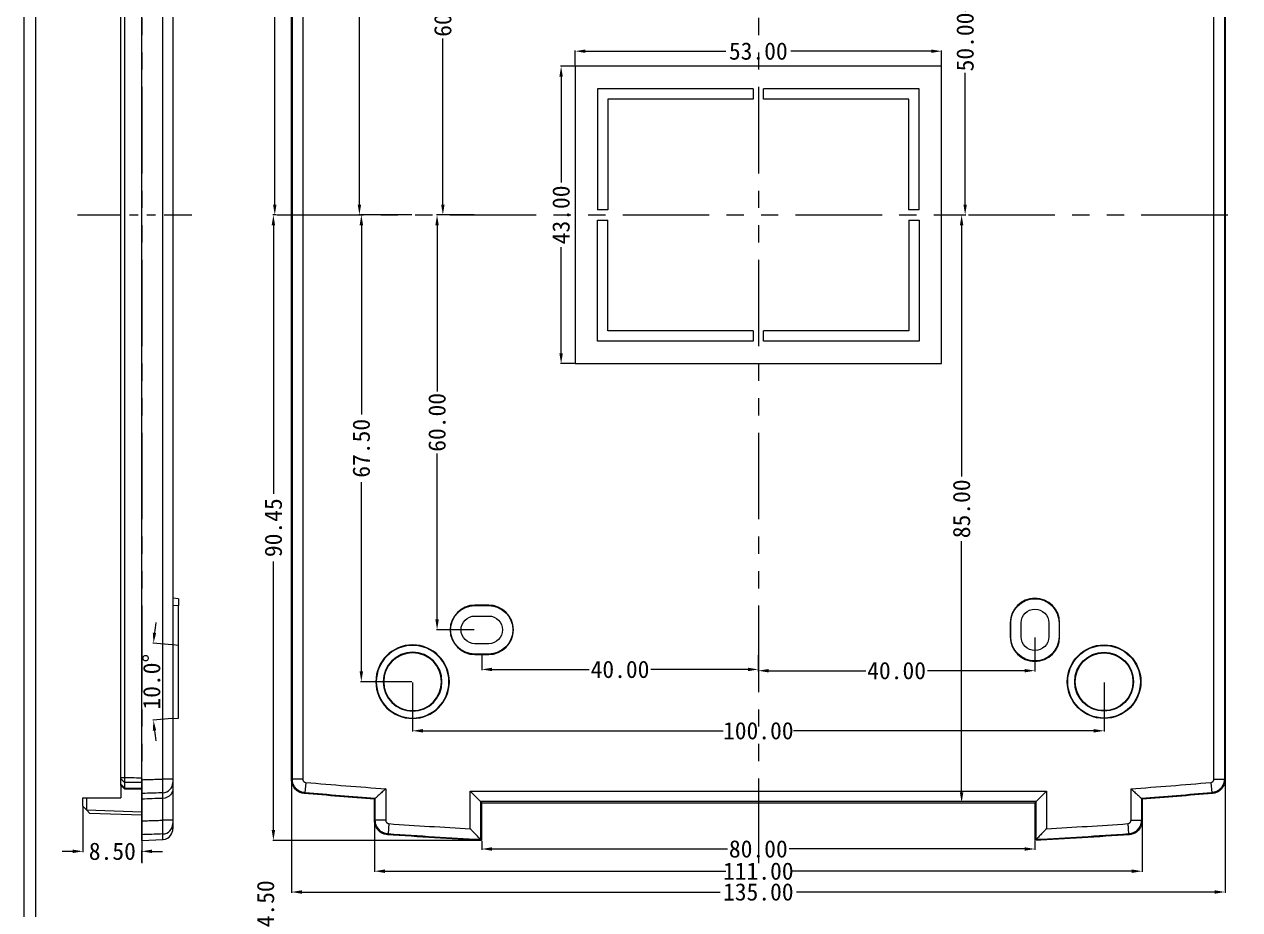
# Model space of a CAD drawing. Extents: x 28 to 864, y 245 to 592.
# Drawn here: x 510.9 to 686.7, y 367.5 to 495.6 of the extents above; entities that cross this region are included whole.
import ezdxf

# ---------------------------------------------------------------- set-up
doc = ezdxf.new("R2010")
doc.units = 0
doc.header["$MEASUREMENT"] = 0
doc.linetypes.add('PHANTOM', pattern=[2.5, 1.25, -0.25, 0.25, -0.25, 0.25, -0.25])
doc.layers.add('10', color=7, linetype='Continuous')
doc.layers.add('20', color=7, linetype='Continuous')
doc.dimstyles.new('2', dxfattribs={"dimtxt": 2.5, "dimasz": 1.5, "dimexe": 0.1, "dimexo": 0.1, "dimgap": 0.1, "dimtad": 0, "dimzin": 0, "dimdsep": 46, "dimtxsty": 'Standard', "dimcen": 0, "dimclrd": 4, "dimclre": 4, "dimclrt": 3, "dimadec": 1, "dimazin": 0, "dimtfac": 1, "dimtofl": 0, "dimtmove": 0, "dimatfit": 3, "dimfxl": 0.18, "dimtolj": 1, "dimtzin": 0, "dimlwd": 9, "dimlwe": 9, "dimarcsym": 0})

# ---------------------------------------------------------------- blocks, each defined once
blk = doc.blocks.new('*D65')
at = {"color": 4, "linetype": 'Continuous', "lineweight": 9}
for p, q in [((577.05, 377.45), (577.05, 376.22)), ((578.55, 376.32), (612.58, 376.32)), ((655.55, 376.32), (621.53, 376.32)), ((657.05, 377.45), (657.05, 376.22))]:
    blk.add_line(p, q, dxfattribs=at)
for points in [[(578.55, 376.57), (578.55, 376.07), (577.05, 376.32)], [(655.55, 376.57), (655.55, 376.07), (657.05, 376.32)]]:
    blk.add_solid(points, dxfattribs=at)
at = {"layer": 'Defpoints', "color": 0, "linetype": 'Continuous', "lineweight": 9}
for p in [(577.05, 377.55), (657.05, 377.55), (657.05, 376.32)]:
    blk.add_point(p, dxfattribs=at)
at = {"color": 3, "linetype": 'Continuous', "lineweight": 9, "insert": (617.05, 376.32), "char_height": 2.5, "attachment_point": 5}
blk.add_mtext('\\A1;80.00', dxfattribs=at)
blk = doc.blocks.new('*D66')
at = {"color": 4, "linetype": 'Continuous', "lineweight": 9}
for p, q in [((561.55, 380.28), (561.55, 373.01)), ((672.55, 380.28), (672.55, 373.01)), ((563.05, 373.11), (612.37, 373.11)), ((671.05, 373.11), (621.74, 373.11))]:
    blk.add_line(p, q, dxfattribs=at)
for points in [[(563.05, 373.36), (563.05, 372.86), (561.55, 373.11)], [(671.05, 373.36), (671.05, 372.86), (672.55, 373.11)]]:
    blk.add_solid(points, dxfattribs=at)
at = {"layer": 'Defpoints', "color": 0, "linetype": 'Continuous', "lineweight": 9}
for p in [(561.55, 380.38), (672.55, 380.38), (672.55, 373.11)]:
    blk.add_point(p, dxfattribs=at)
at = {"color": 3, "linetype": 'Continuous', "lineweight": 9, "insert": (617.05, 373.11), "char_height": 2.5, "attachment_point": 5}
blk.add_mtext('\\A1;111.00', dxfattribs=at)
blk = doc.blocks.new('*D67')
at = {"color": 4, "linetype": 'Continuous', "lineweight": 9}
for p, q in [((549.55, 386.24), (549.55, 370)), ((684.55, 386.24), (684.55, 370)), ((551.05, 370.1), (611.54, 370.1)), ((683.05, 370.1), (622.57, 370.1))]:
    blk.add_line(p, q, dxfattribs=at)
for points in [[(551.05, 370.35), (551.05, 369.85), (549.55, 370.1)], [(683.05, 370.35), (683.05, 369.85), (684.55, 370.1)]]:
    blk.add_solid(points, dxfattribs=at)
at = {"layer": 'Defpoints', "color": 0, "linetype": 'Continuous', "lineweight": 9}
for p in [(549.55, 386.34), (684.55, 386.34), (549.55, 370.1)]:
    blk.add_point(p, dxfattribs=at)
at = {"color": 3, "linetype": 'Continuous', "lineweight": 9, "insert": (617.05, 370.1), "char_height": 2.5, "attachment_point": 5}
blk.add_mtext('\\A1;135.00', dxfattribs=at)
blk = doc.blocks.new('*D70')
at = {"color": 4, "linetype": 'Continuous', "lineweight": 9}
for p, q in [((567.05, 400.41), (567.05, 393.31)), ((667.05, 400.41), (667.05, 393.31)), ((568.55, 393.41), (611.95, 393.41)), ((665.55, 393.41), (622.15, 393.41))]:
    blk.add_line(p, q, dxfattribs=at)
for points in [[(568.55, 393.66), (568.55, 393.16), (567.05, 393.41)], [(665.55, 393.66), (665.55, 393.16), (667.05, 393.41)]]:
    blk.add_solid(points, dxfattribs=at)
at = {"layer": 'Defpoints', "color": 0, "linetype": 'Continuous', "lineweight": 9}
for p in [(567.05, 400.51), (667.05, 400.51), (667.05, 393.41)]:
    blk.add_point(p, dxfattribs=at)
at = {"color": 3, "linetype": 'Continuous', "lineweight": 9, "insert": (617.05, 393.41), "char_height": 2.5, "attachment_point": 5}
blk.add_mtext('\\A1;100.00', dxfattribs=at)
blk = doc.blocks.new('*D71')
at = {"color": 4, "linetype": 'Continuous', "lineweight": 9}
for p, q in [((577.05, 404.34), (577.05, 402.18)), ((617.05, 404.34), (617.05, 402.18)), ((578.55, 402.28), (592.58, 402.28)), ((615.55, 402.28), (601.53, 402.28))]:
    blk.add_line(p, q, dxfattribs=at)
for points in [[(578.55, 402.53), (578.55, 402.03), (577.05, 402.28)], [(615.55, 402.53), (615.55, 402.03), (617.05, 402.28)]]:
    blk.add_solid(points, dxfattribs=at)
at = {"layer": 'Defpoints', "color": 0, "linetype": 'Continuous', "lineweight": 9}
for p in [(577.05, 404.44), (617.05, 404.44), (617.05, 402.28)]:
    blk.add_point(p, dxfattribs=at)
at = {"color": 3, "linetype": 'Continuous', "lineweight": 9, "insert": (597.05, 402.28), "char_height": 2.5, "attachment_point": 5}
blk.add_mtext('\\A1;40.00', dxfattribs=at)
blk = doc.blocks.new('*D72')
at = {"color": 4, "linetype": 'Continuous', "lineweight": 9}
for p, q in [((657.05, 406.91), (657.05, 402)), ((617.05, 404.24), (617.05, 402)), ((618.55, 402.1), (632.58, 402.1)), ((655.55, 402.1), (641.53, 402.1))]:
    blk.add_line(p, q, dxfattribs=at)
for points in [[(618.55, 402.35), (618.55, 401.85), (617.05, 402.1)], [(655.55, 402.35), (655.55, 401.85), (657.05, 402.1)]]:
    blk.add_solid(points, dxfattribs=at)
at = {"layer": 'Defpoints', "color": 0, "linetype": 'Continuous', "lineweight": 9}
for p in [(657.05, 407.01), (617.05, 404.34), (657.05, 402.1)]:
    blk.add_point(p, dxfattribs=at)
at = {"color": 3, "linetype": 'Continuous', "lineweight": 9, "insert": (637.05, 402.1), "char_height": 2.5, "attachment_point": 5}
blk.add_mtext('\\A1;40.00', dxfattribs=at)
blk = doc.blocks.new('*D75')
at = {"color": 4, "linetype": 'Continuous', "lineweight": 9}
for p, q in [((590.55, 489.61), (590.55, 491.78)), ((592.05, 491.68), (612.37, 491.68)), ((642.05, 491.68), (621.74, 491.68)), ((643.55, 489.61), (643.55, 491.78))]:
    blk.add_line(p, q, dxfattribs=at)
for points in [[(592.05, 491.93), (592.05, 491.43), (590.55, 491.68)], [(642.05, 491.93), (642.05, 491.43), (643.55, 491.68)]]:
    blk.add_solid(points, dxfattribs=at)
at = {"layer": 'Defpoints', "color": 0, "linetype": 'Continuous', "lineweight": 9}
for p in [(643.55, 491.68), (590.55, 489.51), (643.55, 489.51)]:
    blk.add_point(p, dxfattribs=at)
at = {"color": 3, "linetype": 'Continuous', "lineweight": 9, "insert": (617.05, 491.68), "char_height": 2.5, "attachment_point": 5}
blk.add_mtext('\\A1;53.00', dxfattribs=at)
blk = doc.blocks.new('*D76')
at = {"color": 4, "linetype": 'Continuous', "lineweight": 9}
for p, q in [((590.45, 489.51), (588.43, 489.51)), ((588.53, 488.01), (588.53, 472.69)), ((588.53, 448.01), (588.53, 463.33)), ((590.45, 446.51), (588.43, 446.51))]:
    blk.add_line(p, q, dxfattribs=at)
for points in [[(588.28, 488.01), (588.78, 488.01), (588.53, 489.51)], [(588.28, 448.01), (588.78, 448.01), (588.53, 446.51)]]:
    blk.add_solid(points, dxfattribs=at)
at = {"layer": 'Defpoints', "color": 0, "linetype": 'Continuous', "lineweight": 9}
for p in [(590.55, 489.51), (588.53, 446.51), (590.55, 446.51)]:
    blk.add_point(p, dxfattribs=at)
at = {"color": 3, "linetype": 'Continuous', "lineweight": 9, "insert": (588.53, 468.01), "char_height": 2.5, "attachment_point": 5, "rotation": 90}
blk.add_mtext('\\A1;43.00', dxfattribs=at)
blk = doc.blocks.new('*D77')
at = {"color": 4, "linetype": 'Continuous', "lineweight": 9}
for p, q in [((634.65, 518.01), (647.06, 518.01)), ((646.96, 516.51), (646.96, 497.48)), ((646.96, 469.51), (646.96, 488.53)), ((643.65, 468.01), (647.06, 468.01))]:
    blk.add_line(p, q, dxfattribs=at)
for points in [[(646.71, 516.51), (647.21, 516.51), (646.96, 518.01)], [(646.71, 469.51), (647.21, 469.51), (646.96, 468.01)]]:
    blk.add_solid(points, dxfattribs=at)
at = {"layer": 'Defpoints', "color": 0, "linetype": 'Continuous', "lineweight": 9}
for p in [(634.55, 518.01), (643.55, 468.01), (646.96, 468.01)]:
    blk.add_point(p, dxfattribs=at)
at = {"color": 3, "linetype": 'Continuous', "lineweight": 9, "insert": (646.96, 493.01), "char_height": 2.5, "attachment_point": 5, "rotation": 90}
blk.add_mtext('\\A1;50.00', dxfattribs=at)
blk = doc.blocks.new('*D78')
at = {"color": 4, "linetype": 'Continuous', "lineweight": 9}
for p, q in [((575.95, 468.01), (570.49, 468.01)), ((570.59, 466.51), (570.59, 442.48)), ((570.59, 409.51), (570.59, 433.53)), ((575.95, 408.01), (570.49, 408.01))]:
    blk.add_line(p, q, dxfattribs=at)
for points in [[(570.34, 466.51), (570.84, 466.51), (570.59, 468.01)], [(570.34, 409.51), (570.84, 409.51), (570.59, 408.01)]]:
    blk.add_solid(points, dxfattribs=at)
at = {"layer": 'Defpoints', "color": 0, "linetype": 'Continuous', "lineweight": 9}
for p in [(570.59, 468.01), (576.05, 468.01), (576.05, 408.01)]:
    blk.add_point(p, dxfattribs=at)
at = {"color": 3, "linetype": 'Continuous', "lineweight": 9, "insert": (570.59, 438.01), "char_height": 2.5, "attachment_point": 5, "rotation": 90}
blk.add_mtext('\\A1;60.00', dxfattribs=at)
blk = doc.blocks.new('*D79')
at = {"color": 4, "linetype": 'Continuous', "lineweight": 9}
for p, q in [((566.95, 468.01), (559.54, 468.01)), ((559.64, 466.51), (559.64, 439.15)), ((559.64, 402.01), (559.64, 429.37)), ((566.95, 400.51), (559.54, 400.51))]:
    blk.add_line(p, q, dxfattribs=at)
for points in [[(559.39, 466.51), (559.89, 466.51), (559.64, 468.01)], [(559.39, 402.01), (559.89, 402.01), (559.64, 400.51)]]:
    blk.add_solid(points, dxfattribs=at)
at = {"layer": 'Defpoints', "color": 0, "linetype": 'Continuous', "lineweight": 9}
for p in [(559.64, 468.01), (567.05, 468.01), (567.05, 400.51)]:
    blk.add_point(p, dxfattribs=at)
at = {"color": 3, "linetype": 'Continuous', "lineweight": 9, "insert": (559.64, 434.26), "char_height": 2.5, "attachment_point": 5, "rotation": 90}
blk.add_mtext('\\A1;67.50', dxfattribs=at)
blk = doc.blocks.new('*D80')
at = {"color": 4, "linetype": 'Continuous', "lineweight": 9}
for p, q in [((573.38, 528.01), (571.33, 528.01)), ((571.43, 526.51), (571.43, 502.48)), ((571.43, 469.51), (571.43, 493.53)), ((573.38, 468.01), (571.33, 468.01))]:
    blk.add_line(p, q, dxfattribs=at)
for points in [[(571.18, 526.51), (571.68, 526.51), (571.43, 528.01)], [(571.18, 469.51), (571.68, 469.51), (571.43, 468.01)]]:
    blk.add_solid(points, dxfattribs=at)
at = {"layer": 'Defpoints', "color": 0, "linetype": 'Continuous', "lineweight": 9}
for p in [(573.48, 528.01), (571.43, 468.01), (573.48, 468.01)]:
    blk.add_point(p, dxfattribs=at)
at = {"color": 3, "linetype": 'Continuous', "lineweight": 9, "insert": (571.43, 498.01), "char_height": 2.5, "attachment_point": 5, "rotation": 90}
blk.add_mtext('\\A1;60.00', dxfattribs=at)
blk = doc.blocks.new('*D81')
at = {"color": 4, "linetype": 'Continuous', "lineweight": 9}
for p, q in [((566.95, 535.51), (559.26, 535.51)), ((559.36, 534.01), (559.36, 506.65)), ((559.36, 469.51), (559.36, 496.87)), ((559.44, 468.01), (559.26, 468.01))]:
    blk.add_line(p, q, dxfattribs=at)
for points in [[(559.11, 534.01), (559.61, 534.01), (559.36, 535.51)], [(559.11, 469.51), (559.61, 469.51), (559.36, 468.01)]]:
    blk.add_solid(points, dxfattribs=at)
at = {"layer": 'Defpoints', "color": 0, "linetype": 'Continuous', "lineweight": 9}
for p in [(567.05, 535.51), (559.36, 468.01), (559.54, 468.01)]:
    blk.add_point(p, dxfattribs=at)
at = {"color": 3, "linetype": 'Continuous', "lineweight": 9, "insert": (559.36, 501.76), "char_height": 2.5, "attachment_point": 5, "rotation": 90}
blk.add_mtext('\\A1;67.50', dxfattribs=at)
blk = doc.blocks.new('*D82')
at = {"color": 4, "linetype": 'Continuous', "lineweight": 9}
for p, q in [((616.95, 559.51), (547.02, 559.51)), ((547.12, 558.01), (547.12, 518.23)), ((547.12, 469.51), (547.12, 509.28)), ((547.34, 468.01), (547.02, 468.01))]:
    blk.add_line(p, q, dxfattribs=at)
for points in [[(546.87, 558.01), (547.37, 558.01), (547.12, 559.51)], [(546.87, 469.51), (547.37, 469.51), (547.12, 468.01)]]:
    blk.add_solid(points, dxfattribs=at)
at = {"layer": 'Defpoints', "color": 0, "linetype": 'Continuous', "lineweight": 9}
for p in [(547.12, 559.51), (617.05, 559.51), (547.44, 468.01)]:
    blk.add_point(p, dxfattribs=at)
at = {"color": 3, "linetype": 'Continuous', "lineweight": 9, "insert": (547.12, 513.76), "char_height": 2.5, "attachment_point": 5, "rotation": 90}
blk.add_mtext('\\A1;91.50', dxfattribs=at)
blk = doc.blocks.new('*D83')
at = {"color": 4, "linetype": 'Continuous', "lineweight": 9}
for p, q in [((547.34, 468.01), (546.82, 468.01)), ((546.92, 466.51), (546.92, 427.67)), ((546.92, 379.05), (546.92, 417.89)), ((576.95, 377.55), (546.82, 377.55))]:
    blk.add_line(p, q, dxfattribs=at)
for points in [[(546.67, 466.51), (547.17, 466.51), (546.92, 468.01)], [(546.67, 379.05), (547.17, 379.05), (546.92, 377.55)]]:
    blk.add_solid(points, dxfattribs=at)
at = {"layer": 'Defpoints', "color": 0, "linetype": 'Continuous', "lineweight": 9}
for p in [(546.92, 468.01), (547.44, 468.01), (577.05, 377.55)]:
    blk.add_point(p, dxfattribs=at)
at = {"color": 3, "linetype": 'Continuous', "lineweight": 9, "insert": (546.92, 422.78), "char_height": 2.5, "attachment_point": 5, "rotation": 90}
blk.add_mtext('\\A1;90.45', dxfattribs=at)
blk = doc.blocks.new('*D84')
at = {"color": 4, "linetype": 'Continuous', "lineweight": 9}
for p, q in [((645.46, 468.01), (646.55, 468.01)), ((646.45, 466.51), (646.45, 430.19)), ((646.45, 384.51), (646.45, 420.83)), ((645.46, 383.01), (646.55, 383.01))]:
    blk.add_line(p, q, dxfattribs=at)
for points in [[(646.2, 466.51), (646.7, 466.51), (646.45, 468.01)], [(646.2, 384.51), (646.7, 384.51), (646.45, 383.01)]]:
    blk.add_solid(points, dxfattribs=at)
at = {"layer": 'Defpoints', "color": 0, "linetype": 'Continuous', "lineweight": 9}
for p in [(645.36, 468.01), (645.36, 383.01), (646.45, 383.01)]:
    blk.add_point(p, dxfattribs=at)
at = {"color": 3, "linetype": 'Continuous', "lineweight": 9, "insert": (646.45, 425.51), "char_height": 2.5, "attachment_point": 5, "rotation": 90}
blk.add_mtext('\\A1;85.00', dxfattribs=at)
blk = doc.blocks.new('*D134')
at = {"color": 4, "linetype": 'Continuous', "lineweight": 9}
for p, q in [((545.8, 363.25), (545.8, 364.75)), ((551.29, 363.25), (545.7, 363.25)), ((545.8, 360.25), (545.8, 361.75)), ((547.34, 358.75), (545.7, 358.75))]:
    blk.add_line(p, q, dxfattribs=at)
for points in [[(545.55, 361.75), (546.05, 361.75), (545.8, 363.25)], [(545.55, 360.25), (546.05, 360.25), (545.8, 358.75)]]:
    blk.add_solid(points, dxfattribs=at)
at = {"layer": 'Defpoints', "color": 0, "linetype": 'Continuous', "lineweight": 9}
for p in [(545.8, 363.25), (551.39, 363.25), (547.44, 358.75)]:
    blk.add_point(p, dxfattribs=at)
at = {"color": 3, "linetype": 'Continuous', "lineweight": 9, "insert": (545.8, 368.39), "char_height": 2.5, "attachment_point": 5, "rotation": 90}
blk.add_mtext('\\A1;4.50', dxfattribs=at)
blk = doc.blocks.new('*D141')
at = {"color": 4, "linetype": 'Continuous', "lineweight": 9}
for p, q in [((532.28, 405.84), (529.48, 406.08)), ((532.28, 395.18), (529.48, 394.94))]:
    blk.add_line(p, q, dxfattribs=at)
for start, end in [(172.3081, 173.654), (186.346, 187.6919)]:
    blk.add_arc((593.19, 400.51), 63.85, start, end, dxfattribs=at)
for points in [[(529.97, 407.54), (529.48, 407.59), (529.58, 406.07)], [(529.48, 393.43), (529.97, 393.48), (529.58, 394.94)]]:
    blk.add_solid(points, dxfattribs=at)
at = {"layer": 'Defpoints', "color": 0, "linetype": 'Continuous', "lineweight": 9}
for p in [(532.38, 405.83), (533.18, 405.76), (529.36, 402.37), (532.38, 395.19), (533.18, 395.26)]:
    blk.add_point(p, dxfattribs=at)
at = {"color": 3, "linetype": 'Continuous', "lineweight": 9, "insert": (529.33, 400.51), "char_height": 2.5, "attachment_point": 5, "rotation": 90}
blk.add_mtext('\\A1;10.0°', dxfattribs=at)
blk = doc.blocks.new('*D142')
at = {"color": 4, "linetype": 'Continuous', "lineweight": 9}
for p, q in [((519.38, 382.41), (519.38, 375.88)), ((517.88, 375.98), (516.38, 375.98)), ((527.88, 374.36), (527.88, 376.08)), ((529.38, 375.98), (530.88, 375.98))]:
    blk.add_line(p, q, dxfattribs=at)
for points in [[(517.88, 376.23), (517.88, 375.73), (519.38, 375.98)], [(529.38, 376.23), (529.38, 375.73), (527.88, 375.98)]]:
    blk.add_solid(points, dxfattribs=at)
at = {"layer": 'Defpoints', "color": 0, "linetype": 'Continuous', "lineweight": 9}
for p in [(519.38, 382.51), (519.38, 375.98), (527.88, 374.26)]:
    blk.add_point(p, dxfattribs=at)
at = {"color": 3, "linetype": 'Continuous', "lineweight": 9, "insert": (523.63, 375.98), "char_height": 2.5, "attachment_point": 5}
blk.add_mtext('\\A1;8.50', dxfattribs=at)

msp = doc.modelspace()

# ---------------------------------------------------------------- linework, layer by layer
at = {"color": 7, "linetype": 'Continuous', "lineweight": 9}
for p, q in [((510.898, 341.932), (510.898, 591.82)), ((512.581, 343.615), (512.581, 590.138))]:
    msp.add_line(p, q, dxfattribs=at)
at = {"linetype": 'Continuous', "lineweight": 9}
msp.add_line((527.88, 377.555), (530.933, 377.67), dxfattribs=at)
at = {"layer": '10', "color": 1, "linetype": 'PHANTOM', "lineweight": 9, "ltscale": 10}
for p, q in [((527.88, 561.509), (527.88, 374.263)), ((617.054, 561.509), (617.054, 374.263)), ((547.441, 468.009), (686.667, 468.009))]:
    msp.add_line(p, q, dxfattribs=at)
at = {"layer": '10', "color": 1, "linetype": 'PHANTOM', "lineweight": 9, "ltscale": 5}
msp.add_line((518.609, 468.009), (535.144, 468.009), dxfattribs=at)
at = {"layer": '20', "color": 7, "linetype": 'Continuous', "lineweight": 9}
for p, q in [((524.88, 386.656), (524.88, 549.362)), ((525.38, 549.362), (525.38, 386.656)), ((527.88, 386.34), (527.88, 550.137)), ((530.933, 386.438), (530.933, 550.039)), ((532.38, 550.039), (532.38, 386.438)), ((549.554, 386.34), (549.554, 550.137)), ((549.661, 386.438), (549.661, 550.039)), ((551.16, 550.039), (551.16, 386.438)), ((682.948, 386.438), (682.948, 550.039)), ((684.448, 550.039), (684.448, 386.438)), ((684.554, 550.137), (684.554, 386.34)), ((590.554, 489.509), (590.554, 446.509)), ((643.554, 489.509), (590.554, 489.509)), ((643.554, 446.509), (643.554, 489.509)), ((593.804, 486.259), (593.804, 468.759)), ((616.304, 486.259), (593.804, 486.259)), ((616.304, 486.259), (616.304, 484.759)), ((617.804, 484.759), (617.804, 486.259)), ((640.304, 486.259), (617.804, 486.259)), ((640.304, 468.759), (640.304, 486.259)), ((616.304, 484.759), (595.304, 484.759)), ((595.304, 484.759), (595.304, 468.759)), ((638.804, 484.759), (617.804, 484.759)), ((638.804, 468.759), (638.804, 484.759)), ((595.304, 468.759), (593.804, 468.759)), ((640.304, 468.759), (638.804, 468.759)), ((593.804, 467.259), (595.304, 467.259)), ((593.804, 449.759), (593.804, 467.259)), ((595.304, 451.259), (595.304, 467.259)), ((638.804, 467.259), (640.304, 467.259)), ((638.804, 467.259), (638.804, 451.259)), ((640.304, 467.259), (640.304, 449.759)), ((616.304, 451.259), (595.304, 451.259)), ((616.304, 451.259), (616.304, 449.759)), ((638.804, 451.259), (617.804, 451.259)), ((617.804, 449.759), (617.804, 451.259)), ((616.304, 449.759), (593.804, 449.759)), ((640.304, 449.759), (617.804, 449.759)), ((590.554, 446.509), (643.554, 446.509)), ((533.18, 412.509), (532.38, 412.579)), ((532.38, 411.579), (533.18, 411.509)), ((533.18, 412.509), (533.18, 411.509)), ((533.18, 405.759), (533.18, 411.509)), ((576.054, 411.579), (576.054, 411.509)), ((578.054, 411.579), (576.054, 411.579)), ((576.054, 411.509), (578.054, 411.509)), ((578.054, 411.579), (578.054, 411.509)), ((576.054, 410.009), (578.054, 410.009)), ((653.484, 409.009), (653.554, 409.009)), ((653.484, 409.009), (653.484, 407.009)), ((653.554, 407.009), (653.554, 409.009)), ((655.054, 407.009), (655.054, 409.009)), ((659.054, 409.009), (659.054, 407.009)), ((660.554, 409.009), (660.554, 407.009)), ((660.624, 409.009), (660.554, 409.009)), ((660.624, 407.009), (660.624, 409.009)), ((653.484, 407.009), (653.554, 407.009)), ((660.624, 407.009), (660.554, 407.009)), ((533.18, 405.759), (532.38, 405.829)), ((533.18, 395.259), (533.18, 405.759)), ((578.054, 406.009), (576.054, 406.009)), ((578.054, 404.509), (576.054, 404.509)), ((576.054, 404.439), (576.054, 404.509)), ((576.054, 404.439), (578.054, 404.439)), ((578.054, 404.439), (578.054, 404.509)), ((532.38, 395.189), (533.18, 395.259)), ((524.88, 385.683), (524.88, 386.466)), ((524.88, 385.683), (525.38, 385.175)), ((524.88, 385.507), (524.88, 385.683)), ((525.38, 384.999), (524.88, 385.507)), ((524.88, 385.507), (524.88, 383.709)), ((525.38, 385.959), (525.38, 385.175)), ((525.38, 385.175), (527.88, 385.132)), ((525.38, 385.175), (525.38, 384.999)), ((525.38, 384.999), (527.88, 384.961)), ((532.38, 386.438), (530.933, 386.438)), ((532.38, 385.94), (532.38, 385.03)), ((532.38, 385.03), (532.38, 380.483)), ((551.16, 386.438), (549.661, 386.438)), ((551.616, 385.94), (551.487, 384.447)), ((563.16, 385.03), (563.16, 380.483)), ((670.948, 380.483), (670.948, 385.03)), ((682.492, 385.94), (682.621, 384.447)), ((682.948, 386.438), (684.448, 386.438)), ((519.38, 382.506), (519.38, 383.709)), ((519.38, 383.709), (519.88, 383.709)), ((519.88, 383.709), (519.88, 381.988)), ((519.88, 383.709), (524.88, 383.709)), ((527.88, 383.536), (527.88, 384.349)), ((527.88, 380.384), (527.88, 383.536)), ((530.933, 383.635), (530.933, 384.447)), ((530.933, 380.483), (530.933, 383.635)), ((561.554, 380.384), (561.554, 383.536)), ((561.661, 380.483), (561.661, 383.635)), ((575.395, 384.669), (576.893, 383.171)), ((575.395, 384.669), (658.713, 384.669)), ((575.395, 379.251), (575.395, 384.669)), ((657.215, 383.171), (658.713, 384.669)), ((658.713, 384.669), (658.713, 379.251)), ((672.448, 383.635), (672.448, 380.483)), ((672.554, 383.536), (672.554, 380.384)), ((519.88, 381.988), (519.38, 382.506)), ((519.88, 381.988), (527.88, 381.709)), ((520.38, 381.471), (519.88, 381.988)), ((519.88, 381.988), (519.88, 381.988)), ((527.88, 381.209), (520.38, 381.471)), ((657.215, 383.171), (576.893, 383.171)), ((576.893, 383.171), (576.893, 377.671)), ((576.893, 383.171), (577.054, 383.009)), ((577.054, 383.009), (657.054, 383.009)), ((577.054, 377.555), (577.054, 383.009)), ((657.215, 383.171), (657.054, 383.009)), ((657.054, 383.009), (657.054, 377.555)), ((657.215, 377.671), (657.215, 383.171)), ((532.38, 380.483), (530.933, 380.483)), ((532.38, 379.985), (532.38, 379.251)), ((563.16, 380.483), (561.661, 380.483)), ((563.625, 379.985), (563.52, 378.489)), ((670.484, 379.985), (670.588, 378.489)), ((670.948, 380.483), (672.448, 380.483)), ((527.88, 377.555), (527.88, 378.39)), ((530.933, 377.67), (530.933, 378.489))]:
    msp.add_line(p, q, dxfattribs=at)
at = {"layer": '20', "color": 7, "linetype": 'Continuous', "lineweight": 9, "extrusion": (-6.70362e-16, -5.60665e-33, -1)}
for radius in [5.32, 4.18]:
    msp.add_circle((-567.054, 400.509), radius, dxfattribs=at)
at = {"layer": '20', "color": 7, "linetype": 'Continuous', "lineweight": 9, "extrusion": (0, 0, -1)}
for radius in [5.25, 4.25]:
    msp.add_circle((-567.054, 400.509), radius, dxfattribs=at)
at = {"layer": '20', "color": 7, "linetype": 'Continuous', "lineweight": 9}
for radius in [5.32, 5.25, 4.25, 4.18]:
    msp.add_circle((667.054, 400.509), radius, dxfattribs=at)
for centre, radius, start, end in [((576.054, 408.009), 3.57, 90, 270), ((578.054, 408.009), 3.57, 270, 90), ((657.054, 409.009), 3.57, 0, 180), ((657.054, 407.009), 3.57, 180, 0), ((617.054, 1142.384), 759.269, 265.055824, 265.929618), ((617.054, 1142.384), 759.269, 274.070382, 274.944176), ((617.054, 1142.384), 764.269, 265.99122, 266.875336), ((617.054, 1142.384), 764.269, 273.124664, 274.00878)]:
    msp.add_arc(centre, radius, start, end, dxfattribs=at)
at = {"layer": '20', "color": 7, "linetype": 'Continuous', "lineweight": 9, "extrusion": (0, 0, -1)}
for centre, radius, start, end in [((-576.054, 408.009), 3.5, 270, 90), ((-578.054, 408.009), 3.5, 90, 270), ((-657.054, 409.009), 3.5, 0, 180), ((-576.054, 408.009), 2, 270, 90), ((-578.054, 408.009), 2, 90, 270), ((-657.054, 409.009), 2, 0, 180), ((-657.054, 407.009), 3.5, 180, 0), ((-657.054, 407.009), 2, 180, 0)]:
    msp.add_arc(centre, radius, start, end, dxfattribs=at)
at = {"layer": '20', "color": 7, "linetype": 'Continuous', "lineweight": 9, "extrusion": (-6.70362e-16, -5.60665e-33, -1)}
for radius, start, end in [(760.875, 274.183003, 274.951557), (760.768, 274.175541, 274.944176), (760.768, 265.055824, 265.824459), (760.875, 265.048443, 265.816997), (765.875, 272.993797, 274.016234), (765.768, 273.0062, 274.00878), (765.875, 265.983766, 267.006203), (765.768, 265.99122, 266.9938)]:
    msp.add_arc((-617.054, 1142.384), radius, start, end, dxfattribs=at)
at = {"layer": '20', "color": 7, "linetype": 'Continuous', "lineweight": 9}
for centre, ratio in [((530.88, 385.94), 0.9962791), ((530.88, 379.985), 0.9975533)]:
    msp.add_ellipse(centre, major_axis=(1.5, 0), ratio=ratio, start_param=4.7472956, end_param=6.2831853, dxfattribs=at)
for points, degree, knots in [([(524.88, 386.466), (524.88, 386.471), (524.88, 386.527), (524.88, 386.583), (524.88, 386.656)], 2, [0, 0, 0, 0.5, 0.5, 1, 1, 1]), ([(525.38, 386.656), (525.717, 386.651), (526.054, 386.646), (526.391, 386.64), (526.887, 386.632), (527.384, 386.624), (527.88, 386.616)], 3, [0, 0, 0, 0, 0.4041244, 0.4041244, 0.4041244, 1, 1, 1, 1]), ([(527.88, 385.919), (527.414, 385.927), (526.947, 385.934), (526.481, 385.941), (526.114, 385.947), (525.747, 385.953), (525.38, 385.959)], 3, [0, 0, 0, 0, 0.5598258, 0.5598258, 0.5598258, 1, 1, 1, 1]), ([(527.88, 386.34), (528.611, 386.364), (529.341, 386.387), (530.072, 386.41), (530.359, 386.42), (530.646, 386.429), (530.933, 386.438)], 3, [0, 0, 0, 0, 0.7180078, 0.7180078, 0.7180078, 1, 1, 1, 1]), ([(527.88, 384.349), (527.88, 384.392), (527.88, 384.624), (527.88, 385.353), (527.88, 385.841), (527.88, 386.34)], 3, [0, 0, 0, 0, 0.5, 0.5, 1, 1, 1, 1]), ([(530.933, 384.447), (530.945, 384.49), (530.951, 384.723), (530.951, 385.451), (530.945, 385.939), (530.933, 386.438)], 3, [0, 0, 0, 0, 0.5, 0.5, 1, 1, 1, 1]), ([(532.38, 385.03), (532.38, 384.719), (532.272, 384.404), (531.792, 383.868), (531.397, 383.65), (530.933, 383.635)], 3, [0, 0, 0, 0, 0.5, 0.5, 1, 1, 1, 1]), ([(532.38, 386.438), (532.38, 386.415), (532.38, 386.393), (532.38, 386.371), (532.38, 386.315), (532.38, 386.26), (532.38, 386.211), (532.38, 386.161), (532.38, 386.115), (532.38, 386.076), (532.38, 386.038), (532.38, 386.005), (532.38, 385.982), (532.38, 385.959), (532.38, 385.945), (532.38, 385.94)], 3, [0, 0, 0, 0, 0.0903837, 0.0903837, 0.0903837, 0.3176922, 0.3176922, 0.3176922, 0.5450426, 0.5450426, 0.5450426, 0.7725261, 0.7725261, 0.7725261, 1, 1, 1, 1]), ([(549.554, 386.34), (549.58, 386.364), (549.605, 386.387), (549.631, 386.41), (549.641, 386.42), (549.651, 386.429), (549.661, 386.438)], 3, [0, 0, 0, 0, 0.7180078, 0.7180078, 0.7180078, 1, 1, 1, 1]), ([(551.38, 384.349), (551.256, 384.36), (551.135, 384.382), (550.957, 384.431), (550.899, 384.45), (550.783, 384.494), (550.726, 384.519), (550.559, 384.602), (550.454, 384.666), (550.306, 384.777), (550.258, 384.816), (550.166, 384.899), (550.122, 384.943), (549.996, 385.08), (549.922, 385.178), (549.791, 385.387), (549.735, 385.499), (549.646, 385.729), (549.612, 385.847), (549.566, 386.091), (549.554, 386.215), (549.554, 386.34)], 3, [0, 0, 0, 0, 0.125, 0.125, 0.1875, 0.1875, 0.25, 0.25, 0.375, 0.375, 0.4375, 0.4375, 0.5, 0.5, 0.625, 0.625, 0.75, 0.75, 0.875, 0.875, 1, 1, 1, 1]), ([(551.487, 384.447), (551.363, 384.457), (551.242, 384.48), (551.064, 384.529), (551.006, 384.548), (550.89, 384.593), (550.833, 384.618), (550.666, 384.7), (550.561, 384.764), (550.413, 384.875), (550.366, 384.914), (550.273, 384.997), (550.229, 385.041), (550.104, 385.178), (550.029, 385.276), (549.899, 385.485), (549.842, 385.598), (549.753, 385.827), (549.719, 385.945), (549.673, 386.188), (549.661, 386.313), (549.661, 386.438)], 3, [0, 0, 0, 0, 0.125, 0.125, 0.1875, 0.1875, 0.25, 0.25, 0.375, 0.375, 0.4375, 0.4375, 0.5, 0.5, 0.625, 0.625, 0.75, 0.75, 0.875, 0.875, 1, 1, 1, 1]), ([(551.16, 386.438), (551.16, 386.376), (551.171, 386.314), (551.205, 386.228), (551.219, 386.2), (551.252, 386.147), (551.27, 386.123), (551.312, 386.077), (551.335, 386.056), (551.385, 386.019), (551.411, 386.003), (551.494, 385.962), (551.554, 385.945), (551.616, 385.94)], 3, [0, 0, 0, 0, 0.25, 0.25, 0.375, 0.375, 0.5, 0.5, 0.625, 0.625, 0.75, 0.75, 1, 1, 1, 1]), ([(563.16, 385.03), (563.118, 384.991), (563.076, 384.952), (562.992, 384.874), (562.95, 384.835), (562.825, 384.718), (562.742, 384.641), (562.58, 384.49), (562.501, 384.416), (562.346, 384.273), (562.271, 384.203), (562.127, 384.069), (562.06, 384.006), (561.935, 383.89), (561.878, 383.837), (561.805, 383.769), (561.782, 383.748), (561.743, 383.712), (561.725, 383.695), (561.682, 383.655), (561.665, 383.639), (561.661, 383.635)], 3, [0, 0, 0, 0, 0.0625, 0.0625, 0.125, 0.125, 0.25, 0.25, 0.375, 0.375, 0.5, 0.5, 0.625, 0.625, 0.75, 0.75, 0.8125, 0.8125, 0.875, 0.875, 1, 1, 1, 1]), ([(670.948, 385.03), (670.99, 384.991), (671.033, 384.952), (671.116, 384.874), (671.158, 384.835), (671.283, 384.718), (671.366, 384.641), (671.529, 384.49), (671.608, 384.416), (671.762, 384.273), (671.837, 384.203), (671.981, 384.069), (672.049, 384.006), (672.173, 383.89), (672.231, 383.837), (672.304, 383.769), (672.326, 383.748), (672.365, 383.712), (672.383, 383.695), (672.426, 383.655), (672.443, 383.639), (672.448, 383.635)], 3, [0, 0, 0, 0, 0.0625, 0.0625, 0.125, 0.125, 0.25, 0.25, 0.375, 0.375, 0.5, 0.5, 0.625, 0.625, 0.75, 0.75, 0.8125, 0.8125, 0.875, 0.875, 1, 1, 1, 1]), ([(682.492, 385.94), (682.554, 385.945), (682.614, 385.962), (682.697, 386.003), (682.724, 386.02), (682.773, 386.057), (682.796, 386.077), (682.838, 386.123), (682.857, 386.148), (682.889, 386.2), (682.903, 386.228), (682.937, 386.315), (682.948, 386.376), (682.948, 386.438)], 3, [0, 0, 0, 0, 0.25, 0.25, 0.375, 0.375, 0.5, 0.5, 0.625, 0.625, 0.75, 0.75, 1, 1, 1, 1]), ([(684.448, 386.438), (684.447, 386.313), (684.436, 386.191), (684.402, 386.009), (684.387, 385.949), (684.353, 385.83), (684.334, 385.771), (684.266, 385.598), (684.211, 385.488), (684.113, 385.331), (684.078, 385.28), (684.003, 385.181), (683.963, 385.133), (683.838, 384.997), (683.747, 384.914), (683.55, 384.766), (683.443, 384.7), (683.222, 384.591), (683.107, 384.547), (682.868, 384.48), (682.745, 384.457), (682.621, 384.447)], 3, [0, 0, 0, 0, 0.125, 0.125, 0.1875, 0.1875, 0.25, 0.25, 0.375, 0.375, 0.4375, 0.4375, 0.5, 0.5, 0.625, 0.625, 0.75, 0.75, 0.875, 0.875, 1, 1, 1, 1]), ([(684.554, 386.34), (684.554, 386.215), (684.543, 386.093), (684.509, 385.911), (684.494, 385.851), (684.461, 385.732), (684.441, 385.673), (684.373, 385.5), (684.318, 385.39), (684.221, 385.233), (684.186, 385.182), (684.111, 385.083), (684.071, 385.035), (683.945, 384.898), (683.854, 384.816), (683.657, 384.668), (683.55, 384.602), (683.329, 384.493), (683.214, 384.449), (682.975, 384.382), (682.852, 384.36), (682.728, 384.349)], 3, [0, 0, 0, 0, 0.125, 0.125, 0.1875, 0.1875, 0.25, 0.25, 0.375, 0.375, 0.4375, 0.4375, 0.5, 0.5, 0.625, 0.625, 0.75, 0.75, 0.875, 0.875, 1, 1, 1, 1]), ([(684.448, 386.438), (684.458, 386.429), (684.468, 386.42), (684.478, 386.41), (684.503, 386.387), (684.529, 386.364), (684.554, 386.34)], 3, [0, 0, 0, 0, 0.2819922, 0.2819922, 0.2819922, 1, 1, 1, 1]), ([(530.933, 384.447), (530.083, 384.419), (529.234, 384.392), (528.385, 384.365), (528.217, 384.36), (528.049, 384.354), (527.88, 384.349)], 3, [0, 0, 0, 0, 0.8347195, 0.8347195, 0.8347195, 1, 1, 1, 1]), ([(551.487, 384.447), (551.457, 384.419), (551.428, 384.392), (551.398, 384.365), (551.392, 384.36), (551.386, 384.354), (551.38, 384.349)], 3, [0, 0, 0, 0, 0.8347195, 0.8347195, 0.8347195, 1, 1, 1, 1]), ([(527.88, 380.384), (528.61, 380.408), (529.34, 380.431), (530.07, 380.455), (530.358, 380.465), (530.645, 380.474), (530.933, 380.483)], 3, [0, 0, 0, 0, 0.7173722, 0.7173722, 0.7173722, 1, 1, 1, 1]), ([(527.88, 378.39), (527.88, 378.425), (527.88, 378.655), (527.88, 379.386), (527.88, 379.88), (527.88, 380.384)], 3, [0, 0, 0, 0, 0.5, 0.5, 1, 1, 1, 1]), ([(530.933, 378.489), (530.945, 378.525), (530.952, 378.755), (530.952, 379.486), (530.945, 379.979), (530.933, 380.483)], 3, [0, 0, 0, 0, 0.5, 0.5, 1, 1, 1, 1]), ([(532.38, 380.483), (532.38, 380.458), (532.38, 380.433), (532.38, 380.408), (532.38, 380.353), (532.38, 380.298), (532.38, 380.249), (532.38, 380.199), (532.38, 380.154), (532.38, 380.116), (532.38, 380.078), (532.38, 380.047), (532.38, 380.025), (532.38, 380.002), (532.38, 379.989), (532.38, 379.985)], 3, [0, 0, 0, 0, 0.1002416, 0.1002416, 0.1002416, 0.3250812, 0.3250812, 0.3250812, 0.5499669, 0.5499669, 0.5499669, 0.7749884, 0.7749884, 0.7749884, 1, 1, 1, 1]), ([(561.554, 380.384), (561.58, 380.408), (561.605, 380.431), (561.631, 380.455), (561.641, 380.465), (561.651, 380.474), (561.661, 380.483)], 3, [0, 0, 0, 0, 0.7173722, 0.7173722, 0.7173722, 1, 1, 1, 1]), ([(563.413, 378.39), (563.287, 378.399), (563.164, 378.419), (562.984, 378.467), (562.924, 378.485), (562.807, 378.528), (562.749, 378.553), (562.579, 378.634), (562.472, 378.698), (562.271, 378.845), (562.176, 378.929), (562.006, 379.112), (561.93, 379.21), (561.797, 379.421), (561.739, 379.534), (561.648, 379.766), (561.613, 379.886), (561.578, 380.07), (561.569, 380.133), (561.557, 380.258), (561.554, 380.321), (561.554, 380.384)], 3, [0, 0, 0, 0, 0.125, 0.125, 0.1875, 0.1875, 0.25, 0.25, 0.375, 0.375, 0.5, 0.5, 0.625, 0.625, 0.75, 0.75, 0.875, 0.875, 0.9375, 0.9375, 1, 1, 1, 1]), ([(563.52, 378.489), (563.394, 378.498), (563.271, 378.519), (563.091, 378.566), (563.031, 378.585), (562.914, 378.628), (562.856, 378.653), (562.686, 378.734), (562.579, 378.798), (562.379, 378.945), (562.284, 379.029), (562.113, 379.212), (562.037, 379.31), (561.904, 379.521), (561.846, 379.634), (561.755, 379.866), (561.72, 379.985), (561.685, 380.17), (561.676, 380.232), (561.664, 380.358), (561.661, 380.42), (561.661, 380.483)], 3, [0, 0, 0, 0, 0.125, 0.125, 0.1875, 0.1875, 0.25, 0.25, 0.375, 0.375, 0.5, 0.5, 0.625, 0.625, 0.75, 0.75, 0.875, 0.875, 0.9375, 0.9375, 1, 1, 1, 1]), ([(563.16, 380.483), (563.16, 380.42), (563.172, 380.358), (563.206, 380.271), (563.22, 380.243), (563.254, 380.19), (563.273, 380.165), (563.315, 380.12), (563.339, 380.099), (563.389, 380.062), (563.416, 380.046), (563.473, 380.019), (563.502, 380.008), (563.562, 379.992), (563.593, 379.987), (563.625, 379.985)], 3, [0, 0, 0, 0, 0.25, 0.25, 0.375, 0.375, 0.5, 0.5, 0.625, 0.625, 0.75, 0.75, 0.875, 0.875, 1, 1, 1, 1]), ([(670.484, 379.985), (670.547, 379.989), (670.608, 380.006), (670.692, 380.046), (670.72, 380.062), (670.77, 380.099), (670.793, 380.12), (670.836, 380.165), (670.855, 380.191), (670.888, 380.243), (670.902, 380.271), (670.925, 380.329), (670.934, 380.36), (670.945, 380.421), (670.948, 380.452), (670.948, 380.483)], 3, [0, 0, 0, 0, 0.25, 0.25, 0.375, 0.375, 0.5, 0.5, 0.625, 0.625, 0.75, 0.75, 0.875, 0.875, 1, 1, 1, 1]), ([(672.448, 380.483), (672.447, 380.357), (672.435, 380.233), (672.401, 380.05), (672.386, 379.99), (672.351, 379.869), (672.331, 379.81), (672.262, 379.635), (672.206, 379.524), (672.073, 379.313), (671.996, 379.213), (671.825, 379.03), (671.733, 378.947), (671.531, 378.799), (671.422, 378.734), (671.198, 378.627), (671.081, 378.584), (670.9, 378.535), (670.838, 378.522), (670.714, 378.501), (670.651, 378.494), (670.588, 378.489)], 3, [0, 0, 0, 0, 0.125, 0.125, 0.1875, 0.1875, 0.25, 0.25, 0.375, 0.375, 0.5, 0.5, 0.625, 0.625, 0.75, 0.75, 0.875, 0.875, 0.9375, 0.9375, 1, 1, 1, 1]), ([(672.554, 380.384), (672.554, 380.258), (672.542, 380.134), (672.508, 379.951), (672.493, 379.89), (672.458, 379.77), (672.438, 379.71), (672.369, 379.535), (672.313, 379.424), (672.18, 379.213), (672.103, 379.113), (671.933, 378.93), (671.84, 378.847), (671.639, 378.699), (671.53, 378.634), (671.305, 378.527), (671.188, 378.484), (671.007, 378.436), (670.945, 378.422), (670.821, 378.402), (670.758, 378.394), (670.695, 378.39)], 3, [0, 0, 0, 0, 0.125, 0.125, 0.1875, 0.1875, 0.25, 0.25, 0.375, 0.375, 0.5, 0.5, 0.625, 0.625, 0.75, 0.75, 0.875, 0.875, 0.9375, 0.9375, 1, 1, 1, 1]), ([(672.448, 380.483), (672.458, 380.474), (672.468, 380.465), (672.478, 380.455), (672.503, 380.431), (672.529, 380.408), (672.554, 380.384)], 3, [0, 0, 0, 0, 0.2826278, 0.2826278, 0.2826278, 1, 1, 1, 1]), ([(530.933, 378.489), (530.083, 378.462), (529.234, 378.434), (528.385, 378.406), (528.217, 378.401), (528.049, 378.396), (527.88, 378.39)], 3, [0, 0, 0, 0, 0.8346971, 0.8346971, 0.8346971, 1, 1, 1, 1]), ([(530.959, 377.671), (531.437, 377.697), (531.822, 377.959), (532.281, 378.564), (532.38, 378.909), (532.38, 379.251)], 3, [0, 0, 0, 0, 0.5, 0.5, 1, 1, 1, 1]), ([(563.52, 378.489), (563.49, 378.462), (563.46, 378.434), (563.431, 378.406), (563.425, 378.401), (563.419, 378.396), (563.413, 378.39)], 3, [0, 0, 0, 0, 0.8346971, 0.8346971, 0.8346971, 1, 1, 1, 1]), ([(576.893, 377.671), (576.886, 377.677), (576.866, 377.699), (576.818, 377.749), (576.799, 377.769), (576.757, 377.814), (576.734, 377.839), (576.682, 377.893), (576.655, 377.922), (576.597, 377.983), (576.566, 378.015), (576.472, 378.115), (576.404, 378.186), (576.189, 378.413), (576.037, 378.573), (575.8, 378.823), (575.719, 378.909), (575.598, 379.037), (575.558, 379.079), (575.476, 379.165), (575.435, 379.208), (575.395, 379.251)], 3, [0, 0, 0, 0, 0.125, 0.125, 0.1875, 0.1875, 0.25, 0.25, 0.3125, 0.3125, 0.375, 0.375, 0.5, 0.5, 0.75, 0.75, 0.875, 0.875, 0.9375, 0.9375, 1, 1, 1, 1]), ([(658.713, 379.251), (658.673, 379.208), (658.632, 379.165), (658.551, 379.079), (658.51, 379.037), (658.389, 378.909), (658.308, 378.823), (658.071, 378.573), (657.919, 378.413), (657.704, 378.186), (657.637, 378.115), (657.542, 378.015), (657.511, 377.983), (657.453, 377.922), (657.426, 377.893), (657.375, 377.839), (657.351, 377.814), (657.309, 377.769), (657.29, 377.749), (657.242, 377.699), (657.222, 377.677), (657.215, 377.671)], 3, [0, 0, 0, 0, 0.0625, 0.0625, 0.125, 0.125, 0.25, 0.25, 0.5, 0.5, 0.625, 0.625, 0.6875, 0.6875, 0.75, 0.75, 0.8125, 0.8125, 0.875, 0.875, 1, 1, 1, 1])]:
    msp.add_open_spline(points, degree=degree, knots=knots, dxfattribs=at)
for points, degree in [([(524.88, 386.656), (525.38, 386.656)], 1), ([(524.88, 386.466), (525.38, 385.959)], 1), ([(525.38, 386.656), (525.375, 386.31), (525.375, 385.989), (525.38, 385.959)], 3), ([(530.933, 383.635), (529.915, 383.602), (528.898, 383.569), (527.88, 383.536)], 3), ([(561.661, 383.635), (561.625, 383.602), (561.59, 383.569), (561.554, 383.536)], 3), ([(672.554, 383.536), (672.519, 383.569), (672.483, 383.602), (672.448, 383.635)], 3), ([(682.728, 384.349), (682.692, 384.381), (682.657, 384.414), (682.621, 384.447)], 3), ([(670.695, 378.39), (670.66, 378.423), (670.624, 378.456), (670.588, 378.489)], 3), ([(530.959, 377.671), (530.95, 377.67), (530.941, 377.67), (530.933, 377.67)], 3), ([(576.893, 377.671), (576.893, 377.67), (576.894, 377.67), (576.894, 377.67)], 3), ([(657.214, 377.67), (657.215, 377.67), (657.215, 377.67), (657.215, 377.671)], 3)]:
    msp.add_open_spline(points, degree=degree, dxfattribs=at)

# ---------------------------------------------------------------- dimensions: what is measured, and where the dimension line sits
at = {"linetype": 'Continuous', "lineweight": 9}
for base, p1, p2, picture, middle in [((547.121, 559.509), (547.441, 468.009), (617.054, 559.509), '*D82', (547.121, 513.759)), ((559.361, 468.009), (567.054, 535.509), (559.538, 468.009), '*D81', (559.361, 501.759)), ((571.43, 468.009), (573.484, 528.009), (573.484, 468.009), '*D80', (571.43, 498.009)), ((646.961, 468.009), (634.554, 518.009), (643.554, 468.009), '*D77', (646.961, 493.009)), ((588.534, 446.509), (590.554, 489.509), (590.554, 446.509), '*D76', (588.534, 468.009)), ((546.917, 468.009), (577.054, 377.555), (547.441, 468.009), '*D83', (546.917, 422.782)), ((559.638, 468.009), (567.054, 400.509), (567.054, 468.009), '*D79', (559.638, 434.259)), ((570.594, 468.009), (576.054, 408.009), (576.054, 468.009), '*D78', (570.594, 438.009)), ((646.448, 383.009), (645.357, 468.009), (645.357, 383.009), '*D84', (646.448, 425.509))]:
    dim = msp.add_linear_dim(base=base, p1=p1, p2=p2, angle=90, dimstyle='2', dxfattribs=at)
    dim.commit()
    dim.dimension.update_dxf_attribs({"geometry": picture, "text_midpoint": middle})
for base, p1, p2, picture, middle in [((643.554, 491.682), (590.554, 489.509), (643.554, 489.509), '*D75', (617.054, 491.682)), ((657.054, 402.095), (617.054, 404.339), (657.054, 407.009), '*D72', (637.054, 402.095)), ((617.054, 402.279), (577.054, 404.439), (617.054, 404.439), '*D71', (597.054, 402.279)), ((667.054, 393.412), (567.054, 400.509), (667.054, 400.509), '*D70', (617.054, 393.412)), ((549.554, 370.099), (684.554, 386.34), (549.554, 386.34), '*D67', (617.054, 370.099)), ((519.38, 375.984), (527.88, 374.263), (519.38, 382.506), '*D142', (523.63, 375.984)), ((672.554, 373.113), (561.554, 380.384), (672.554, 380.384), '*D66', (617.054, 373.113)), ((657.054, 376.32), (577.054, 377.555), (657.054, 377.555), '*D65', (617.054, 376.32))]:
    dim = msp.add_linear_dim(base=base, p1=p1, p2=p2, dimstyle='2', dxfattribs=at)
    dim.commit()
    dim.dimension.update_dxf_attribs({"geometry": picture, "text_midpoint": middle})
dim = msp.add_angular_dim_2l(base=(529.361, 402.366), line1=((533.18, 405.759), (532.38, 405.829)), line2=((532.38, 395.189), (533.18, 395.259)), dimstyle='2', dxfattribs=at)
dim.commit()
dim.dimension.update_dxf_attribs({"geometry": '*D141', "text_midpoint": (529.334, 400.509)})
dim = msp.add_linear_dim(base=(545.801, 363.249), p1=(547.444, 358.749), p2=(551.387, 363.249), angle=90, dimstyle='2', dxfattribs=at)
dim.commit()
dim.dimension.update_dxf_attribs({"geometry": '*D134', "text_midpoint": (545.801, 368.391), "dimtype": 160})

doc.saveas('drawing.dxf')
